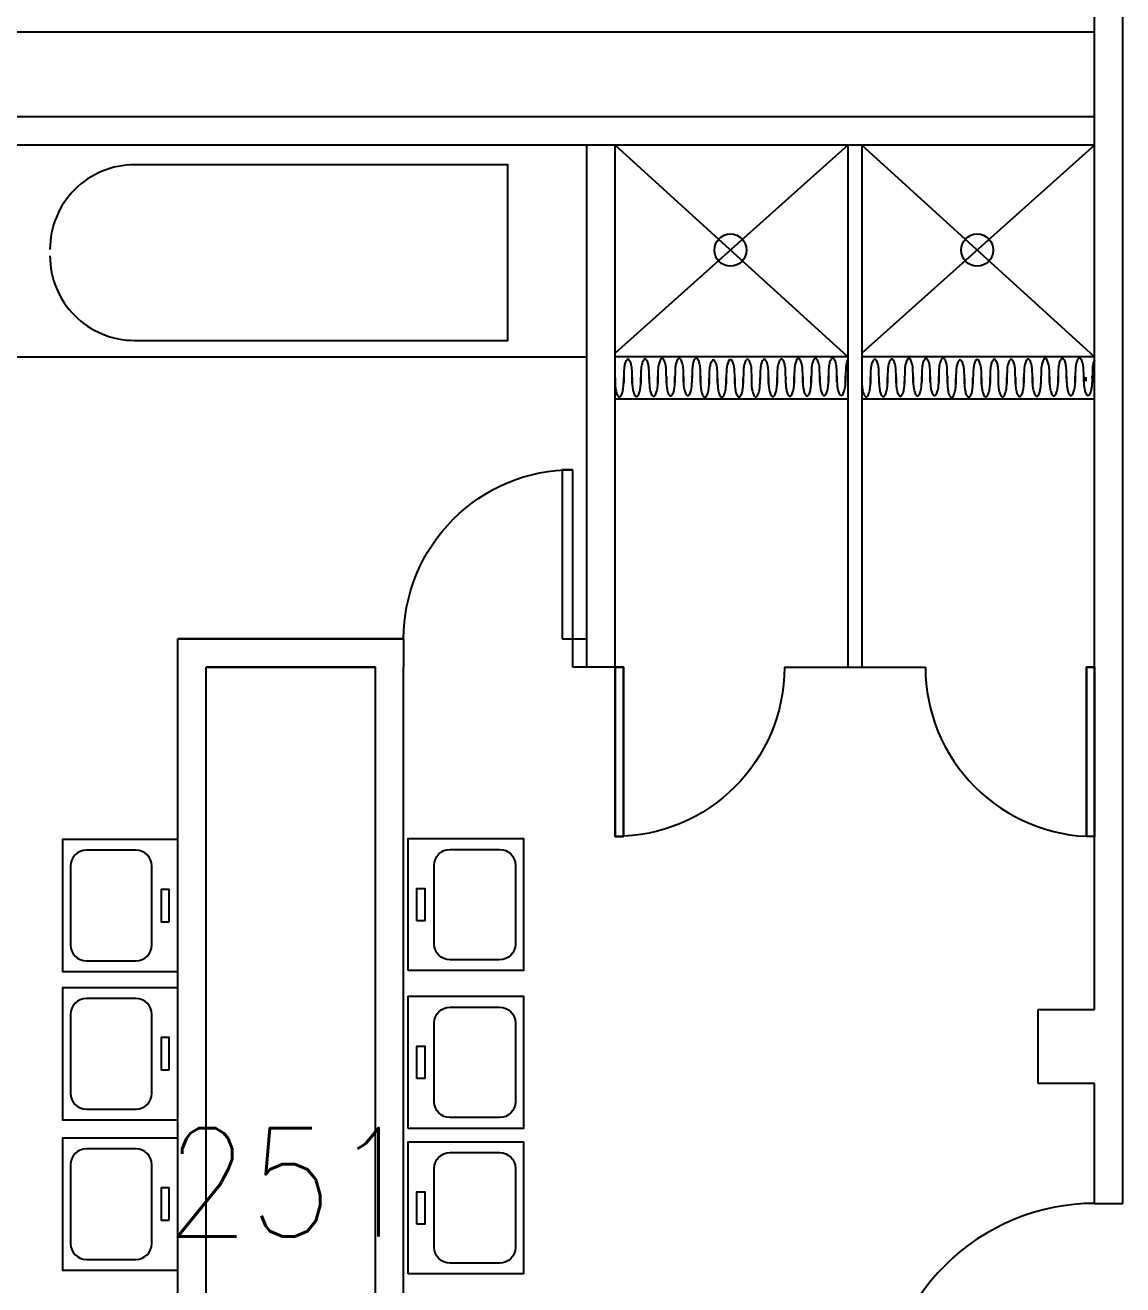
# Model space of a CAD drawing. Header units: inches. Extents: x -460 to 10305, y -938 to 5356.
# Drawn here: x 6124.3 to 6279.9, y 469.7 to 648.3 of the extents above; entities that cross this region are included whole.
import ezdxf
from ezdxf.enums import TextEntityAlignment as Align

# ---------------------------------------------------------------- set-up
doc = ezdxf.new("R2010")
doc.units = ezdxf.units.IN
doc.header["$MEASUREMENT"] = 0
doc.set_wipeout_variables(frame=1)
for name, color, linetype in [('01-0263-02-DWG-BFP-ARCH$0$SP-DOORS', 5, 'Continuous'), ('01-0263-02-DWG-BFP-ARCH$0$SP-FIXT', 35, 'Continuous'), ('01-0263-02-DWG-BFP-ARCH$0$SP-PART', 190, 'Continuous'), ('01-0263-02-DWG-BFP-ARCH$0$SP-RMNO', 7, 'Continuous'), ('01-0263-02-DWG-BFP-ARCH$0$SP-ROOM', 7, 'Continuous'), ('01-0263-02-DWG-BFP-ARCH$0$SP-WALL', 7, 'Continuous')]:
    doc.layers.add(name, color=color, linetype=linetype)
doc.layers.get('01-0263-02-DWG-BFP-ARCH$0$SP-ROOM').off()
doc.styles.add('01-0263-02-DWG-BFP-ARCH$0$ROMANS', font='ROMANS.shx', dxfattribs={"width": 0.9})

# ---------------------------------------------------------------- blocks, each defined once
blk = doc.blocks.new('01-0263-02-DWG-BFP-ARCH$0$DOR00')
at = {"color": 0}
for p, q in [((0, 1), (0, 0)), ((1, 0), (1, 1))]:
    blk.add_line(p, q, dxfattribs=at)
blk = doc.blocks.new('01-0263-02-DWG-BFP-ARCH$0$S')
for p, q in [((21.33, 20.6, 36), (7.01, 20.6, 36)), ((4.13, 17.72, 36), (4.13, 8.71, 36)), ((24.21, 8.71, 36), (24.21, 17.72, 36)), ((7.01, 5.83, 36), (21.33, 5.83, 36))]:
    blk.add_line(p, q)
at = {"elevation": 36}
for points in [[(2.17, 1.07), (26.17, 1.07), (26.17, 22.07), (2.17, 22.07)], [(11.23, 2.65), (17.11, 2.65), (17.11, 4.11), (11.23, 4.11)]]:
    blk.add_lwpolyline(points, close=True, dxfattribs=at)
for centre, start, end in [((7.01, 17.72, 36), 90, 180), ((21.33, 17.72, 36), 0, 90), ((7.01, 8.71, 36), 180, 270), ((21.33, 8.71, 36), 270, 0)]:
    blk.add_arc(centre, 2.88, start, end)
blk = doc.blocks.new('01-0263-02-DWG-BFP-ARCH$0$DOR01')
at = {"color": 0}
for p, q in [((1, 1), (0, 1)), ((0, 1), (0, 0)), ((1, 0), (1, 1)), ((0, 0), (1, 0))]:
    blk.add_line(p, q, dxfattribs=at)
blk = doc.blocks.new('01-0263-02-DWG-BFP-ARCH$0$AE141')
for p, q in [((0.5, 0), (0.4514, 0)), ((0.4514, 0), (0.4514, -1)), ((0.5, -1), (0.4514, -1))]:
    blk.add_line(p, q)
blk.add_arc((0.5, 0), 1, 180, 270)
at = {"linetype": 'Continuous'}
for points in [[(0.4514, 0), (0.4514, -1), (0.4514, -1, 1), (0.4514, 0, 1)], [(0.5, 0, 1), (0.5, -1, 1), (0.4514, -1, 1), (0.4514, 0, 1)], [(0.5, 0), (0.5, 0, 1), (0.4514, 0, 1), (0.4514, 0)], [(0.5, 0), (0.5, -1), (0.4514, -0.9988), (0.4514, 0)], [(0.5, 0), (0.5, -1), (0.5, -1, 1), (0.5, 0, 1)], [(0.5, -1), (0.5, -1, 1), (0.4514, -1, 1), (0.4514, -0.9988)]]:
    blk.add_3dface(points, dxfattribs=at)
blk = doc.blocks.new('01-0263-02-DWG-BFP-ARCH$0$FMGRM1')
at = {"style": '01-0263-02-DWG-BFP-ARCH$0$ROMANS', "width": 0.9}
for tag, p in [('RMAREA', (0, -0.2836)), ('DATA1', (0, -0.443)), ('DATA2', (0, -0.6024)), ('DATA3', (0, -0.7618)), ('DATA4', (0, -0.9213)), ('DATA5', (0, -1.0807))]:
    blk.add_attdef(tag, text='', height=0.1172, dxfattribs=at).set_placement(p, align=Align.CENTER)
at = {"linetype": 'Continuous'}
blk.add_wipeout([(-0.375, -0.125), (0.375, -0.125), (0.375, 0.125), (-0.375, 0.125)], dxfattribs=at)
at = {"layer": '01-0263-02-DWG-BFP-ARCH$0$SP-RMNO', "style": '01-0263-02-DWG-BFP-ARCH$0$ROMANS', "width": 0.9}
blk.add_attdef('RMNUMB', text='', height=0.16, dxfattribs=at).set_placement((0, 0), align=Align.MIDDLE)
blk = doc.blocks.new('01-0263-02-DWG-BFP-ARCH', base_point=(1295.16, 1353.43))
at = {"layer": '01-0263-02-DWG-BFP-ARCH$0$SP-DOORS'}
for points in [[(3437.16, 1911.43, -0.414214), (3461.16, 1935.43, -0.414214)], [(3535.16, 1831.43, 0.414214), (3505.16, 1801.43, 0.414214)]]:
    blk.add_lwpolyline(points, format="xyb", dxfattribs=at)
at = {"layer": '01-0263-02-DWG-BFP-ARCH$0$SP-FIXT'}
for p, q in [((3500.16, 1981.43), (3467.16, 1951.96)), ((3500.16, 1951.43), (3467.16, 1981.43)), ((3535.16, 1951.43), (3502.16, 1981.43)), ((3535.16, 1981.43), (3502.16, 1951.96)), ((3376.16, 1951.43), (3463.16, 1951.43))]:
    blk.add_line(p, q, dxfattribs=at)
blk.add_lwpolyline([(3387.01, 1965.75, 0.414214), (3399.01, 1953.75), (3451.92, 1953.75), (3451.92, 1978.65), (3399.01, 1978.65, 0.414214), (3387.01, 1966.65)], format="xyb", dxfattribs=at)
for centre in [(3483.51, 1966.56), (3518.51, 1966.56)]:
    blk.add_circle(centre, 2.28, dxfattribs=at)
at = {"layer": '01-0263-02-DWG-BFP-ARCH$0$SP-PART'}
for p, q in [((3500.16, 1951.43), (3467.16, 1951.43)), ((3535.16, 1951.43), (3502.16, 1951.43)), ((3500.16, 1945.43), (3467.16, 1945.43)), ((3535.16, 1945.43), (3502.16, 1945.43))]:
    blk.add_line(p, q, dxfattribs=at)
for points in [[(3468.98, 1951.07, 0.247833), (3468.8, 1950.97, 0.081037), (3468.54, 1950.44, 0.039769), (3468.42, 1949.8, 0.013847), (3468.37, 1947.92, 0.009217), (3468.37, 1947.64, 0.039769)], [(3469.58, 1947.66, 0.008534), (3469.59, 1947.92, 0.013847), (3469.54, 1949.8, 0.039769), (3469.41, 1950.44, 0.081037), (3469.16, 1950.97, 0.247833), (3468.98, 1951.07, 0.247833)], [(3471.4, 1951.11, 0.247833), (3471.22, 1951.02, 0.081037), (3470.97, 1950.48, 0.039769), (3470.84, 1949.84, 0.013847), (3470.79, 1947.97, 0.009217), (3470.79, 1947.69, 0.039769)], [(3472.01, 1947.71, 0.008534), (3472.01, 1947.97, 0.013847), (3471.96, 1949.84, 0.039769), (3471.83, 1950.48, 0.081037), (3471.58, 1951.02, 0.247833), (3471.4, 1951.11, 0.247833)], [(3473.82, 1951.17, 0.247833), (3473.64, 1951.07, 0.081037), (3473.39, 1950.54, 0.039769), (3473.26, 1949.9, 0.013847), (3473.21, 1948.02, 0.010512), (3473.22, 1947.7, 0.039769)], [(3474.43, 1947.76, 0.008534), (3474.43, 1948.02, 0.013847), (3474.38, 1949.9, 0.039769), (3474.25, 1950.54, 0.081037), (3474, 1951.07, 0.247833), (3473.82, 1951.17, 0.247833)], [(3476.25, 1951.21, 0.247833), (3476.07, 1951.11, 0.081037), (3475.81, 1950.58, 0.039769), (3475.69, 1949.94, 0.013847), (3475.64, 1948.07, 0.009217), (3475.64, 1947.78, 0.039769)], [(3476.85, 1947.81, 0.008534), (3476.86, 1948.07, 0.013847), (3476.81, 1949.94, 0.039769), (3476.68, 1950.58, 0.081037), (3476.43, 1951.11, 0.247833), (3476.25, 1951.21, 0.247833)], [(3479.28, 1948.69, 0.004146), (3479.27, 1948.13, 0.009217), (3479.28, 1947.85, 0.008534), (3479.28, 1948.11, 0.013847), (3479.23, 1949.98, 0.039769), (3479.1, 1950.62, 0.081037), (3478.85, 1951.16, 0.247833), (3478.67, 1951.25, 0.247833), (3478.49, 1951.16, 0.081037), (3478.24, 1950.62, 0.039769), (3478.11, 1949.98, 0.013847), (3478.06, 1948.11, 0.009217), (3478.06, 1947.83, 0.039769)], [(3481.09, 1950.98, 0.247833), (3480.91, 1950.88, 0.081037), (3480.66, 1950.35, 0.039769), (3480.53, 1949.71, 0.013847), (3480.48, 1947.84, 0.009217), (3480.49, 1947.56, 0.039769)], [(3481.7, 1947.58, 0.008534), (3481.7, 1947.84, 0.013847), (3481.65, 1949.71, 0.039769), (3481.52, 1950.35, 0.081037), (3481.27, 1950.88, 0.247833), (3481.09, 1950.98, 0.247833)], [(3483.51, 1951.02, 0.247833), (3483.33, 1950.93, 0.081037), (3483.08, 1950.39, 0.039769), (3482.96, 1949.75, 0.013847), (3482.9, 1947.88, 0.009217), (3482.91, 1947.6, 0.039769)], [(3484.12, 1947.62, 0.008534), (3484.13, 1947.88, 0.013847), (3484.07, 1949.75, 0.039769), (3483.95, 1950.39, 0.081037), (3483.7, 1950.93, 0.247833), (3483.51, 1951.02, 0.247833)], [(3485.94, 1951.07, 0.247833), (3485.76, 1950.97, 0.081037), (3485.51, 1950.44, 0.039769), (3485.38, 1949.8, 0.013847), (3485.33, 1947.92, 0.009217), (3485.33, 1947.64, 0.039769)], [(3486.55, 1947.66, 0.008534), (3486.55, 1947.92, 0.013847), (3486.5, 1949.8, 0.039769), (3486.37, 1950.44, 0.081037), (3486.12, 1950.97, 0.247833), (3485.94, 1951.07, 0.247833)], [(3488.32, 1951.07, 0.247833), (3488.13, 1950.97, 0.081037), (3487.88, 1950.44, 0.039769), (3487.76, 1949.8, 0.013847), (3487.7, 1947.92, 0.009217), (3487.71, 1947.64, 0.039769)], [(3488.92, 1947.66, 0.008534), (3488.93, 1947.92, 0.013847), (3488.87, 1949.8, 0.039769), (3488.75, 1950.44, 0.081037), (3488.5, 1950.97, 0.247833), (3488.32, 1951.07, 0.247833)], [(3490.74, 1951.11, 0.247833), (3490.56, 1951.02, 0.081037), (3490.31, 1950.48, 0.039769), (3490.18, 1949.84, 0.013847), (3490.13, 1947.97, 0.009217), (3490.13, 1947.69, 0.039769)], [(3491.35, 1947.71, 0.008534), (3491.35, 1947.97, 0.013847), (3491.3, 1949.84, 0.039769), (3491.17, 1950.48, 0.081037), (3490.92, 1951.02, 0.247833), (3490.74, 1951.11, 0.247833)], [(3493.16, 1951.17, 0.247833), (3492.98, 1951.07, 0.081037), (3492.73, 1950.54, 0.039769), (3492.6, 1949.9, 0.013847), (3492.55, 1948.02, 0.010512), (3492.56, 1947.7, 0.039769)], [(3493.77, 1947.76, 0.008534), (3493.77, 1948.02, 0.013847), (3493.72, 1949.9, 0.039769), (3493.59, 1950.54, 0.081037), (3493.34, 1951.07, 0.247833), (3493.16, 1951.17, 0.247833)], [(3495.59, 1951.21, 0.247833), (3495.4, 1951.11, 0.081037), (3495.15, 1950.58, 0.039769), (3495.03, 1949.94, 0.013847), (3494.97, 1948.07, 0.009217), (3494.98, 1947.78, 0.039769)], [(3496.19, 1947.81, 0.008534), (3496.2, 1948.07, 0.013847), (3496.14, 1949.94, 0.039769), (3496.02, 1950.58, 0.081037), (3495.77, 1951.11, 0.247833), (3495.59, 1951.21, 0.247833)], [(3498.62, 1948.69, 0.004146), (3498.61, 1948.13, 0.009217), (3498.62, 1947.85, 0.008534), (3498.62, 1948.11, 0.013847), (3498.57, 1949.98, 0.039769), (3498.44, 1950.62, 0.081037), (3498.19, 1951.16, 0.247833), (3498.01, 1951.25, 0.247833), (3497.83, 1951.16, 0.081037), (3497.58, 1950.62, 0.039769), (3497.45, 1949.98, 0.013847), (3497.4, 1948.11, 0.009217), (3497.4, 1947.83, 0.039769)], [(3500.16, 1951.02, 0.054965), (3500.01, 1950.65, 0.039769), (3499.88, 1950.01, 0.013847), (3499.83, 1948.13, 0.009217), (3499.83, 1947.85)], [(3503.98, 1951.07, 0.247833), (3503.8, 1950.97, 0.081037), (3503.54, 1950.44, 0.039769), (3503.42, 1949.8, 0.013847), (3503.37, 1947.92, 0.009217), (3503.37, 1947.64, 0.039769)], [(3504.58, 1947.66, 0.008534), (3504.59, 1947.92, 0.013847), (3504.54, 1949.8, 0.039769), (3504.41, 1950.44, 0.081037), (3504.16, 1950.97, 0.247833), (3503.98, 1951.07, 0.247833)], [(3506.4, 1951.11, 0.247833), (3506.22, 1951.02, 0.081037), (3505.97, 1950.48, 0.039769), (3505.84, 1949.84, 0.013847), (3505.79, 1947.97, 0.009217), (3505.79, 1947.69, 0.039769)], [(3507.01, 1947.71, 0.008534), (3507.01, 1947.97, 0.013847), (3506.96, 1949.84, 0.039769), (3506.83, 1950.48, 0.081037), (3506.58, 1951.02, 0.247833), (3506.4, 1951.11, 0.247833)], [(3508.82, 1951.17, 0.247833), (3508.64, 1951.07, 0.081037), (3508.39, 1950.54, 0.039769), (3508.26, 1949.9, 0.013847), (3508.21, 1948.02, 0.010512), (3508.22, 1947.7, 0.039769)], [(3509.43, 1947.76, 0.008534), (3509.43, 1948.02, 0.013847), (3509.38, 1949.9, 0.039769), (3509.25, 1950.54, 0.081037), (3509, 1951.07, 0.247833), (3508.82, 1951.17, 0.247833)], [(3511.25, 1951.21, 0.247833), (3511.07, 1951.11, 0.081037), (3510.81, 1950.58, 0.039769), (3510.69, 1949.94, 0.013847), (3510.64, 1948.07, 0.009217), (3510.64, 1947.78, 0.039769)], [(3511.85, 1947.81, 0.008534), (3511.86, 1948.07, 0.013847), (3511.81, 1949.94, 0.039769), (3511.68, 1950.58, 0.081037), (3511.43, 1951.11, 0.247833), (3511.25, 1951.21, 0.247833)], [(3514.28, 1948.69, 0.004146), (3514.27, 1948.13, 0.009217), (3514.28, 1947.85, 0.008534), (3514.28, 1948.11, 0.013847), (3514.23, 1949.98, 0.039769), (3514.1, 1950.62, 0.081037), (3513.85, 1951.16, 0.247833), (3513.67, 1951.25, 0.247833), (3513.49, 1951.16, 0.081037), (3513.24, 1950.62, 0.039769), (3513.11, 1949.98, 0.013847), (3513.06, 1948.11, 0.009217), (3513.06, 1947.83, 0.039769)], [(3516.09, 1950.98, 0.247833), (3515.91, 1950.88, 0.081037), (3515.66, 1950.35, 0.039769), (3515.53, 1949.71, 0.013847), (3515.48, 1947.84, 0.009217), (3515.49, 1947.56, 0.039769)], [(3516.7, 1947.58, 0.008534), (3516.7, 1947.84, 0.013847), (3516.65, 1949.71, 0.039769), (3516.52, 1950.35, 0.081037), (3516.27, 1950.88, 0.247833), (3516.09, 1950.98, 0.247833)], [(3518.51, 1951.02, 0.247833), (3518.33, 1950.93, 0.081037), (3518.08, 1950.39, 0.039769), (3517.96, 1949.75, 0.013847), (3517.9, 1947.88, 0.009217), (3517.91, 1947.6, 0.039769)], [(3519.12, 1947.62, 0.008534), (3519.13, 1947.88, 0.013847), (3519.07, 1949.75, 0.039769), (3518.95, 1950.39, 0.081037), (3518.7, 1950.93, 0.247833), (3518.51, 1951.02, 0.247833)], [(3520.94, 1951.07, 0.247833), (3520.76, 1950.97, 0.081037), (3520.51, 1950.44, 0.039769), (3520.38, 1949.8, 0.013847), (3520.33, 1947.92, 0.009217), (3520.33, 1947.64, 0.039769)], [(3521.55, 1947.66, 0.008534), (3521.55, 1947.92, 0.013847), (3521.5, 1949.8, 0.039769), (3521.37, 1950.44, 0.081037), (3521.12, 1950.97, 0.247833), (3520.94, 1951.07, 0.247833)], [(3523.32, 1951.07, 0.247833), (3523.13, 1950.97, 0.081037), (3522.88, 1950.44, 0.039769), (3522.76, 1949.8, 0.013847), (3522.7, 1947.92, 0.009217), (3522.71, 1947.64, 0.039769)], [(3523.92, 1947.66, 0.008534), (3523.93, 1947.92, 0.013847), (3523.87, 1949.8, 0.039769), (3523.75, 1950.44, 0.081037), (3523.5, 1950.97, 0.247833), (3523.32, 1951.07, 0.247833)], [(3525.74, 1951.11, 0.247833), (3525.56, 1951.02, 0.081037), (3525.31, 1950.48, 0.039769), (3525.18, 1949.84, 0.013847), (3525.13, 1947.97, 0.009217), (3525.13, 1947.69, 0.039769)], [(3526.35, 1947.71, 0.008534), (3526.35, 1947.97, 0.013847), (3526.3, 1949.84, 0.039769), (3526.17, 1950.48, 0.081037), (3525.92, 1951.02, 0.247833), (3525.74, 1951.11, 0.247833)], [(3528.16, 1951.17, 0.247833), (3527.98, 1951.07, 0.081037), (3527.73, 1950.54, 0.039769), (3527.6, 1949.9, 0.013847), (3527.55, 1948.02, 0.010512), (3527.56, 1947.7, 0.039769)], [(3528.77, 1947.76, 0.008534), (3528.77, 1948.02, 0.013847), (3528.72, 1949.9, 0.039769), (3528.59, 1950.54, 0.081037), (3528.34, 1951.07, 0.247833), (3528.16, 1951.17, 0.247833)], [(3530.59, 1951.21, 0.247833), (3530.4, 1951.11, 0.081037), (3530.15, 1950.58, 0.039769), (3530.03, 1949.94, 0.013847), (3529.97, 1948.07, 0.009217), (3529.98, 1947.78, 0.039769)], [(3531.19, 1947.81, 0.008534), (3531.2, 1948.07, 0.013847), (3531.14, 1949.94, 0.039769), (3531.02, 1950.58, 0.081037), (3530.77, 1951.11, 0.247833), (3530.59, 1951.21, 0.247833)], [(3533.62, 1948.69, 0.004146), (3533.61, 1948.13, 0.009217), (3533.62, 1947.85, 0.008534), (3533.62, 1948.11, 0.013847), (3533.57, 1949.98, 0.039769), (3533.44, 1950.62, 0.081037), (3533.19, 1951.16, 0.247833), (3533.01, 1951.25, 0.247833), (3532.83, 1951.16, 0.081037), (3532.58, 1950.62, 0.039769), (3532.45, 1949.98, 0.013847), (3532.4, 1948.11, 0.009217), (3532.4, 1947.83, 0.039769)], [(3535.16, 1951.02, 0.054965), (3535.01, 1950.65, 0.039769), (3534.88, 1950.01, 0.013847), (3534.83, 1948.13, 0.009217), (3534.83, 1947.85)], [(3467.16, 1948.46, 0.004146), (3467.15, 1947.9, 0.02916), (3467.21, 1947.02, 0.039769), (3467.33, 1946.38, 0.081037), (3467.58, 1945.84, 0.247833), (3467.76, 1945.74, 0.247833), (3467.94, 1945.84, 0.081037), (3468.2, 1946.38, 0.039769), (3468.32, 1947.02, 0.02916), (3468.37, 1947.9, 0.0043), (3468.37, 1948.49, 0.039769)], [(3467.16, 1947.62, 0.008534), (3467.16, 1947.88, 0.0043), (3467.16, 1948.46, 0.039769)], [(3469.58, 1948.51, 0.004146), (3469.58, 1947.95, 0.02916), (3469.63, 1947.06, 0.039769), (3469.76, 1946.42, 0.081037), (3470.01, 1945.88, 0.247833), (3470.19, 1945.79, 0.247833), (3470.37, 1945.88, 0.081037), (3470.62, 1946.42, 0.039769), (3470.75, 1947.06, 0.02916), (3470.8, 1947.95, 0.0043), (3470.79, 1948.53, 0.039769)], [(3472.01, 1948.55, 0.004146), (3472, 1947.99, 0.02916), (3472.05, 1947.1, 0.039769), (3472.18, 1946.46, 0.081037), (3472.43, 1945.92, 0.247833), (3472.61, 1945.83, 0.247833), (3472.79, 1945.92, 0.081037), (3473.04, 1946.46, 0.039769), (3473.17, 1947.1, 0.02916), (3473.22, 1947.99, 0.004854), (3473.22, 1948.64, 0.039769)], [(3474.43, 1948.61, 0.004146), (3474.42, 1948.05, 0.02916), (3474.48, 1947.16, 0.039769), (3474.6, 1946.52, 0.081037), (3474.85, 1945.98, 0.247833), (3475.03, 1945.89, 0.247833), (3475.21, 1945.98, 0.081037), (3475.47, 1946.52, 0.039769), (3475.59, 1947.16, 0.02916), (3475.64, 1948.05, 0.0043), (3475.64, 1948.63, 0.039769)], [(3476.85, 1948.65, 0.004146), (3476.85, 1948.09, 0.02916), (3476.9, 1947.2, 0.039769), (3477.03, 1946.56, 0.081037), (3477.28, 1946.02, 0.247833), (3477.46, 1945.93, 0.247833), (3477.64, 1946.02, 0.081037), (3477.89, 1946.56, 0.039769), (3478.02, 1947.2, 0.02916), (3478.07, 1948.09, 0.0043), (3478.06, 1948.67, 0.039769)], [(3479.27, 1948.38, 0.004146), (3479.27, 1947.82, 0.02916), (3479.32, 1946.93, 0.039769), (3479.45, 1946.29, 0.081037), (3479.7, 1945.75, 0.247833), (3479.88, 1945.66, 0.247833), (3480.06, 1945.75, 0.081037), (3480.31, 1946.29, 0.039769), (3480.44, 1946.93, 0.02916), (3480.49, 1947.82, 0.0043), (3480.48, 1948.4, 0.039769)], [(3481.7, 1948.42, 0.004146), (3481.69, 1947.86, 0.02916), (3481.74, 1946.97, 0.039769), (3481.87, 1946.33, 0.081037), (3482.12, 1945.79, 0.247833), (3482.3, 1945.7, 0.247833), (3482.48, 1945.79, 0.081037), (3482.73, 1946.33, 0.039769), (3482.86, 1946.97, 0.02916), (3482.91, 1947.86, 0.0043), (3482.91, 1948.44, 0.039769)], [(3484.12, 1948.46, 0.004146), (3484.12, 1947.9, 0.02916), (3484.17, 1947.02, 0.039769), (3484.29, 1946.38, 0.081037), (3484.55, 1945.84, 0.247833), (3484.73, 1945.74, 0.247833), (3484.91, 1945.84, 0.081037), (3485.16, 1946.38, 0.039769), (3485.29, 1947.02, 0.02916), (3485.34, 1947.9, 0.0043), (3485.33, 1948.49, 0.039769)], [(3486.5, 1948.46, 0.004146), (3486.49, 1947.9, 0.02916), (3486.54, 1947.02, 0.039769), (3486.67, 1946.38, 0.081037), (3486.92, 1945.84, 0.247833), (3487.1, 1945.74, 0.247833), (3487.28, 1945.84, 0.081037), (3487.54, 1946.38, 0.039769), (3487.66, 1947.02, 0.02916), (3487.71, 1947.9, 0.0043), (3487.71, 1948.49, 0.039769)], [(3488.92, 1948.51, 0.004146), (3488.92, 1947.95, 0.02916), (3488.97, 1947.06, 0.039769), (3489.1, 1946.42, 0.081037), (3489.35, 1945.88, 0.247833), (3489.53, 1945.79, 0.247833), (3489.71, 1945.88, 0.081037), (3489.96, 1946.42, 0.039769), (3490.09, 1947.06, 0.02916), (3490.14, 1947.95, 0.0043), (3490.13, 1948.53, 0.039769)], [(3491.35, 1948.55, 0.004146), (3491.34, 1947.99, 0.02916), (3491.39, 1947.1, 0.039769), (3491.52, 1946.46, 0.081037), (3491.77, 1945.92, 0.247833), (3491.95, 1945.83, 0.247833), (3492.13, 1945.92, 0.081037), (3492.38, 1946.46, 0.039769), (3492.51, 1947.1, 0.02916), (3492.56, 1947.99, 0.004854), (3492.56, 1948.64, 0.039769)], [(3493.77, 1948.61, 0.004146), (3493.76, 1948.05, 0.02916), (3493.81, 1947.16, 0.039769), (3493.94, 1946.52, 0.081037), (3494.19, 1945.98, 0.247833), (3494.37, 1945.89, 0.247833), (3494.55, 1945.98, 0.081037), (3494.81, 1946.52, 0.039769), (3494.93, 1947.16, 0.02916), (3494.98, 1948.05, 0.0043), (3494.98, 1948.63, 0.039769)], [(3496.19, 1948.65, 0.004146), (3496.19, 1948.09, 0.02916), (3496.24, 1947.2, 0.039769), (3496.37, 1946.56, 0.081037), (3496.62, 1946.02, 0.247833), (3496.8, 1945.93, 0.247833), (3496.98, 1946.02, 0.081037), (3497.23, 1946.56, 0.039769), (3497.36, 1947.2, 0.02916), (3497.41, 1948.09, 0.0043), (3497.4, 1948.67, 0.039769)], [(3498.62, 1948.69, 0.004146), (3498.62, 1948.13, 0.02916), (3498.67, 1947.24, 0.039769), (3498.79, 1946.6, 0.081037), (3499.05, 1946.06, 0.247833), (3499.23, 1945.97, 0.247833), (3499.41, 1946.06, 0.081037), (3499.66, 1946.6, 0.039769), (3499.79, 1947.24, 0.02916), (3499.84, 1948.13, 0.0043), (3499.83, 1948.71, 0.039769)], [(3502.16, 1948.46, 0.004146), (3502.15, 1947.9, 0.02916), (3502.21, 1947.02, 0.039769), (3502.33, 1946.38, 0.081037), (3502.58, 1945.84, 0.247833), (3502.76, 1945.74, 0.247833), (3502.94, 1945.84, 0.081037), (3503.2, 1946.38, 0.039769), (3503.32, 1947.02, 0.02916), (3503.37, 1947.9, 0.0043), (3503.37, 1948.49, 0.039769)], [(3504.58, 1948.51, 0.004146), (3504.58, 1947.95, 0.02916), (3504.63, 1947.06, 0.039769), (3504.76, 1946.42, 0.081037), (3505.01, 1945.88, 0.247833), (3505.19, 1945.79, 0.247833), (3505.37, 1945.88, 0.081037), (3505.62, 1946.42, 0.039769), (3505.75, 1947.06, 0.02916), (3505.8, 1947.95, 0.0043), (3505.79, 1948.53, 0.039769)], [(3507.01, 1948.55, 0.004146), (3507, 1947.99, 0.02916), (3507.05, 1947.1, 0.039769), (3507.18, 1946.46, 0.081037), (3507.43, 1945.92, 0.247833), (3507.61, 1945.83, 0.247833), (3507.79, 1945.92, 0.081037), (3508.04, 1946.46, 0.039769), (3508.17, 1947.1, 0.02916), (3508.22, 1947.99, 0.004854), (3508.22, 1948.64, 0.039769)], [(3509.43, 1948.61, 0.004146), (3509.42, 1948.05, 0.02916), (3509.48, 1947.16, 0.039769), (3509.6, 1946.52, 0.081037), (3509.85, 1945.98, 0.247833), (3510.03, 1945.89, 0.247833), (3510.21, 1945.98, 0.081037), (3510.47, 1946.52, 0.039769), (3510.59, 1947.16, 0.02916), (3510.64, 1948.05, 0.0043), (3510.64, 1948.63, 0.039769)], [(3511.85, 1948.65, 0.004146), (3511.85, 1948.09, 0.02916), (3511.9, 1947.2, 0.039769), (3512.03, 1946.56, 0.081037), (3512.28, 1946.02, 0.247833), (3512.46, 1945.93, 0.247833), (3512.64, 1946.02, 0.081037), (3512.89, 1946.56, 0.039769), (3513.02, 1947.2, 0.02916), (3513.07, 1948.09, 0.0043), (3513.06, 1948.67, 0.039769)], [(3514.27, 1948.38, 0.004146), (3514.27, 1947.82, 0.02916), (3514.32, 1946.93, 0.039769), (3514.45, 1946.29, 0.081037), (3514.7, 1945.75, 0.247833), (3514.88, 1945.66, 0.247833), (3515.06, 1945.75, 0.081037), (3515.31, 1946.29, 0.039769), (3515.44, 1946.93, 0.02916), (3515.49, 1947.82, 0.0043), (3515.48, 1948.4, 0.039769)], [(3516.7, 1948.42, 0.004146), (3516.69, 1947.86, 0.02916), (3516.74, 1946.97, 0.039769), (3516.87, 1946.33, 0.081037), (3517.12, 1945.79, 0.247833), (3517.3, 1945.7, 0.247833), (3517.48, 1945.79, 0.081037), (3517.73, 1946.33, 0.039769), (3517.86, 1946.97, 0.02916), (3517.91, 1947.86, 0.0043), (3517.91, 1948.44, 0.039769)], [(3519.12, 1948.46, 0.004146), (3519.12, 1947.9, 0.02916), (3519.17, 1947.02, 0.039769), (3519.29, 1946.38, 0.081037), (3519.55, 1945.84, 0.247833), (3519.73, 1945.74, 0.247833), (3519.91, 1945.84, 0.081037), (3520.16, 1946.38, 0.039769), (3520.29, 1947.02, 0.02916), (3520.34, 1947.9, 0.0043), (3520.33, 1948.49, 0.039769)], [(3521.5, 1948.46, 0.004146), (3521.49, 1947.9, 0.02916), (3521.54, 1947.02, 0.039769), (3521.67, 1946.38, 0.081037), (3521.92, 1945.84, 0.247833), (3522.1, 1945.74, 0.247833), (3522.28, 1945.84, 0.081037), (3522.54, 1946.38, 0.039769), (3522.66, 1947.02, 0.02916), (3522.71, 1947.9, 0.0043), (3522.71, 1948.49, 0.039769)], [(3523.92, 1948.51, 0.004146), (3523.92, 1947.95, 0.02916), (3523.97, 1947.06, 0.039769), (3524.1, 1946.42, 0.081037), (3524.35, 1945.88, 0.247833), (3524.53, 1945.79, 0.247833), (3524.71, 1945.88, 0.081037), (3524.96, 1946.42, 0.039769), (3525.09, 1947.06, 0.02916), (3525.14, 1947.95, 0.0043), (3525.13, 1948.53, 0.039769)], [(3526.35, 1948.55, 0.004146), (3526.34, 1947.99, 0.02916), (3526.39, 1947.1, 0.039769), (3526.52, 1946.46, 0.081037), (3526.77, 1945.92, 0.247833), (3526.95, 1945.83, 0.247833), (3527.13, 1945.92, 0.081037), (3527.38, 1946.46, 0.039769), (3527.51, 1947.1, 0.02916), (3527.56, 1947.99, 0.004854), (3527.56, 1948.64, 0.039769)], [(3528.77, 1948.61, 0.004146), (3528.76, 1948.05, 0.02916), (3528.81, 1947.16, 0.039769), (3528.94, 1946.52, 0.081037), (3529.19, 1945.98, 0.247833), (3529.37, 1945.89, 0.247833), (3529.55, 1945.98, 0.081037), (3529.81, 1946.52, 0.039769), (3529.93, 1947.16, 0.02916), (3529.98, 1948.05, 0.0043), (3529.98, 1948.63, 0.039769)], [(3531.19, 1948.65, 0.004146), (3531.19, 1948.09, 0.02916), (3531.24, 1947.2, 0.039769), (3531.37, 1946.56, 0.081037), (3531.62, 1946.02, 0.247833), (3531.8, 1945.93, 0.247833), (3531.98, 1946.02, 0.081037), (3532.23, 1946.56, 0.039769), (3532.36, 1947.2, 0.02916), (3532.41, 1948.09, 0.0043), (3532.4, 1948.67, 0.039769)], [(3533.62, 1948.69, 0.004146), (3533.62, 1948.13, 0.02916), (3533.67, 1947.24, 0.039769), (3533.79, 1946.6, 0.081037), (3534.05, 1946.06, 0.247833), (3534.23, 1945.97, 0.247833), (3534.41, 1946.06, 0.081037), (3534.66, 1946.6, 0.039769), (3534.79, 1947.24, 0.02916), (3534.84, 1948.13, 0.0043), (3534.83, 1948.71, 0.039769)]]:
    blk.add_lwpolyline(points, format="xyb", dxfattribs=at)
blk.add_arc((3500.14, 1947.97), 33.81, 359.999, 0.9844, dxfattribs=at)
at = {"layer": '01-0263-02-DWG-BFP-ARCH$0$SP-WALL'}
for p, q in [((3535.16, 1858.93), (3535.16, 2015.43)), ((3539.16, 1831.43), (3539.16, 2015.43)), ((3535.16, 1997.43), (3307.16, 1997.43)), ((3535.16, 1985.43), (3307.16, 1985.43)), ((3535.16, 1981.43), (3307.16, 1981.43)), ((3463.16, 1907.43), (3463.16, 1981.43)), ((3467.16, 1907.43), (3467.16, 1981.43)), ((3500.16, 1981.43), (3500.16, 1907.43)), ((3502.16, 1981.43), (3502.16, 1907.43)), ((3405.16, 1687.43), (3405.16, 1911.43)), ((3437.16, 1911.43), (3405.16, 1911.43)), ((3405.16, 1911.43), (3437.16, 1911.43)), ((3461.16, 1911.43), (3463.16, 1911.43)), ((3409.16, 1687.43), (3409.16, 1907.43)), ((3409.16, 1907.43), (3433.16, 1907.43)), ((3433.16, 1907.43), (3409.16, 1907.43)), ((3433.16, 1687.43), (3433.16, 1907.43)), ((3437.16, 1687.43), (3437.16, 1907.43)), ((3467.16, 1907.43), (3461.16, 1907.43)), ((3491.16, 1907.43), (3511.16, 1907.43)), ((3527.16, 1848.43), (3527.16, 1858.93)), ((3527.16, 1858.93), (3535.16, 1858.93)), ((3535.16, 1848.43), (3527.16, 1848.43)), ((3535.16, 1831.43), (3535.16, 1848.43))]:
    blk.add_line(p, q, dxfattribs=at)
at = {"layer": '01-0263-02-DWG-BFP-ARCH$0$SP-DOORS', "xscale": 24, "yscale": 1.5, "zscale": 24, "rotation": 90}
blk.add_blockref('01-0263-02-DWG-BFP-ARCH$0$DOR01', (3461.16, 1911.43), dxfattribs=at)
at = {"layer": '01-0263-02-DWG-BFP-ARCH$0$SP-FIXT', "yscale": 0.78, "zscale": 0.78}
for p, xscale, rotation in [((3405.99, 1862.6, -28.08), 0.78, 90), ((3436.96, 1862.73, 7.92), -0.78, 270), ((3405.99, 1841.58, -28.08), 0.78, 90), ((3436.96, 1840.37, 7.92), -0.78, 270), ((3405.99, 1820.28, -28.08), 0.78, 90), ((3436.96, 1819.74, 7.92), -0.78, 270)]:
    blk.add_blockref('01-0263-02-DWG-BFP-ARCH$0$S', p, dxfattribs=dict(at, xscale=xscale, rotation=rotation))
at = {"layer": '01-0263-02-DWG-BFP-ARCH$0$SP-PART', "zscale": 60}
for p, xscale, yscale, rotation in [((3479.16, 1907.43), -24.00000000000002, 24, 359.9999984647654), ((3523.16, 1907.43), 24.00000000000003, 24.00000000000003, 359.9999984647645)]:
    blk.add_blockref('01-0263-02-DWG-BFP-ARCH$0$AE141', p, dxfattribs=dict(at, xscale=xscale, yscale=yscale, rotation=rotation))
at = {"layer": '01-0263-02-DWG-BFP-ARCH$0$SP-WALL', "xscale": -24, "yscale": -4, "zscale": 24}
blk.add_blockref('01-0263-02-DWG-BFP-ARCH$0$DOR00', (3461.16, 1911.43), dxfattribs=at)
at = {"layer": '01-0263-02-DWG-BFP-ARCH$0$SP-WALL', "xscale": -30, "yscale": 4, "zscale": 30, "rotation": 270}
blk.add_blockref('01-0263-02-DWG-BFP-ARCH$0$DOR00', (3535.16, 1801.43), dxfattribs=at)
at = {"layer": '01-0263-02-DWG-BFP-ARCH$0$SP-ROOM'}
ref = blk.add_blockref('01-0263-02-DWG-BFP-ARCH$0$FMGRM1', (3421.16, 1834.43), dxfattribs=dict(at, xscale=96, yscale=96, zscale=96))
ref.add_attrib('RMNUMB', '251', dxfattribs={"layer": '01-0263-02-DWG-BFP-ARCH$0$SP-RMNO', "height": 15.36, "style": '01-0263-02-DWG-BFP-ARCH$0$ROMANS', "width": 0.9}).set_placement((3421.16, 1834.43), align=Align.MIDDLE)

msp = doc.modelspace()

# ---------------------------------------------------------------- block references
msp.add_blockref('01-0263-02-DWG-BFP-ARCH', (4035.95, 3.26))

doc.saveas('drawing.dxf')
